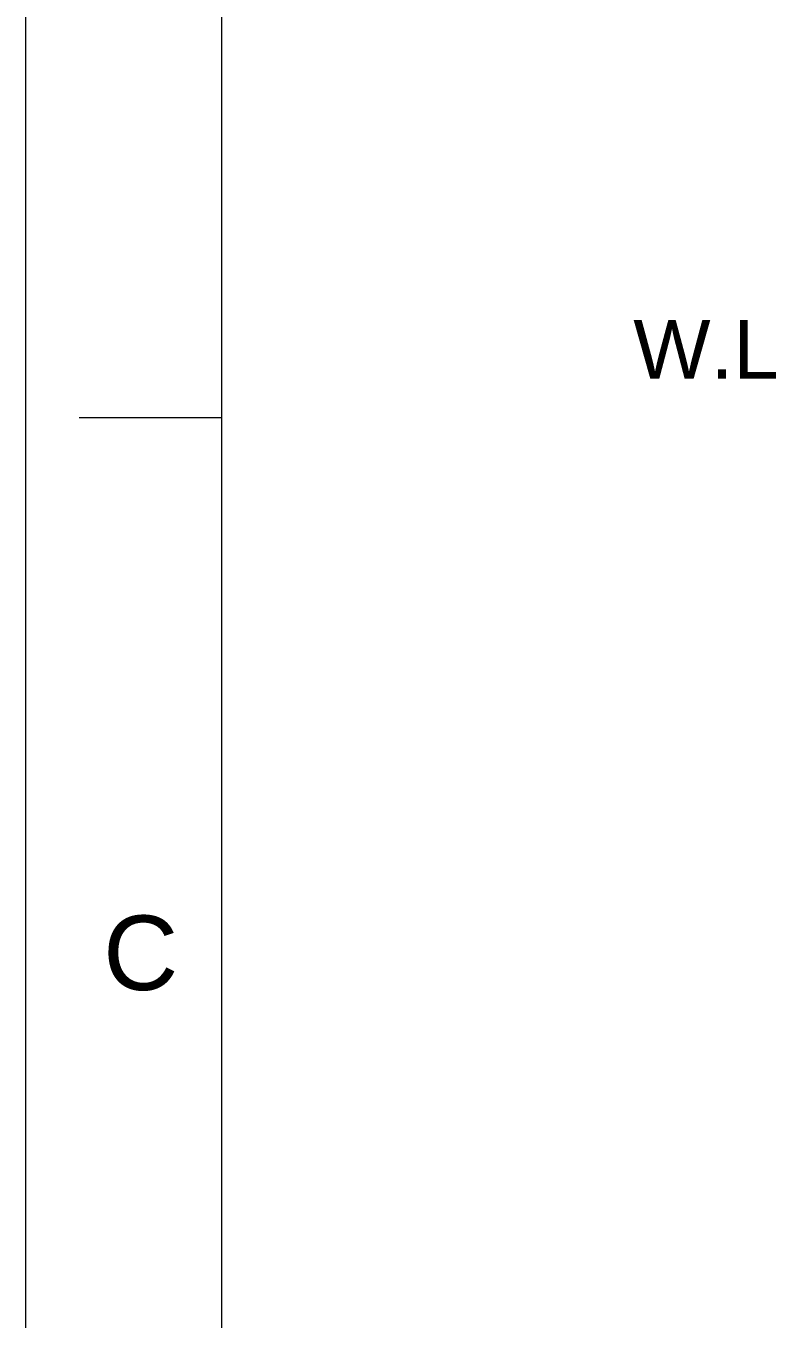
# Model space of a CAD drawing. Header units: millimetres. Extents: x -244938 to -244097, y -22577 to -21982.
# Drawn here: x -244938.2 to -244861.4, y -22316.3 to -22183.9 of the extents above; entities that cross this region are included whole.
import ezdxf
from ezdxf.enums import TextEntityAlignment as Align

# ---------------------------------------------------------------- set-up
doc = ezdxf.new("R2010")
doc.units = ezdxf.units.MM
doc.layers.add('FORM', color=7, linetype='Continuous', lineweight=13)
doc.layers.add('벽', color=2, linetype='Continuous')
doc.styles.get("Standard").update_dxf_attribs({"font": 'arial.ttf'})

msp = doc.modelspace()

# ---------------------------------------------------------------- linework, layer by layer
at = {"layer": 'FORM', "color": 7, "linetype": 'Continuous'}
for p, q in [((-244938.2, -22576.83), (-244938.2, -21982.12)), ((-244918.17, -22002.14), (-244918.17, -22556.8)), ((-244918.17, -22224.01), (-244932.73, -22224.01))]:
    msp.add_line(p, q, dxfattribs=at)

# ---------------------------------------------------------------- texts
at = {"layer": 'FORM', "insert": (-244926.44, -22278.85), "char_height": 7.63, "attachment_point": 5}
msp.add_mtext_dynamic_manual_height_columns('C', width=10.0119, gutter_width=12.51, heights=[0], dxfattribs=at)
at = {"layer": '벽'}
msp.add_text('W.L', height=6, dxfattribs=at).set_placement((-244868.57, -22221.78), align=Align.BOTTOM_CENTER)

doc.saveas('drawing.dxf')
